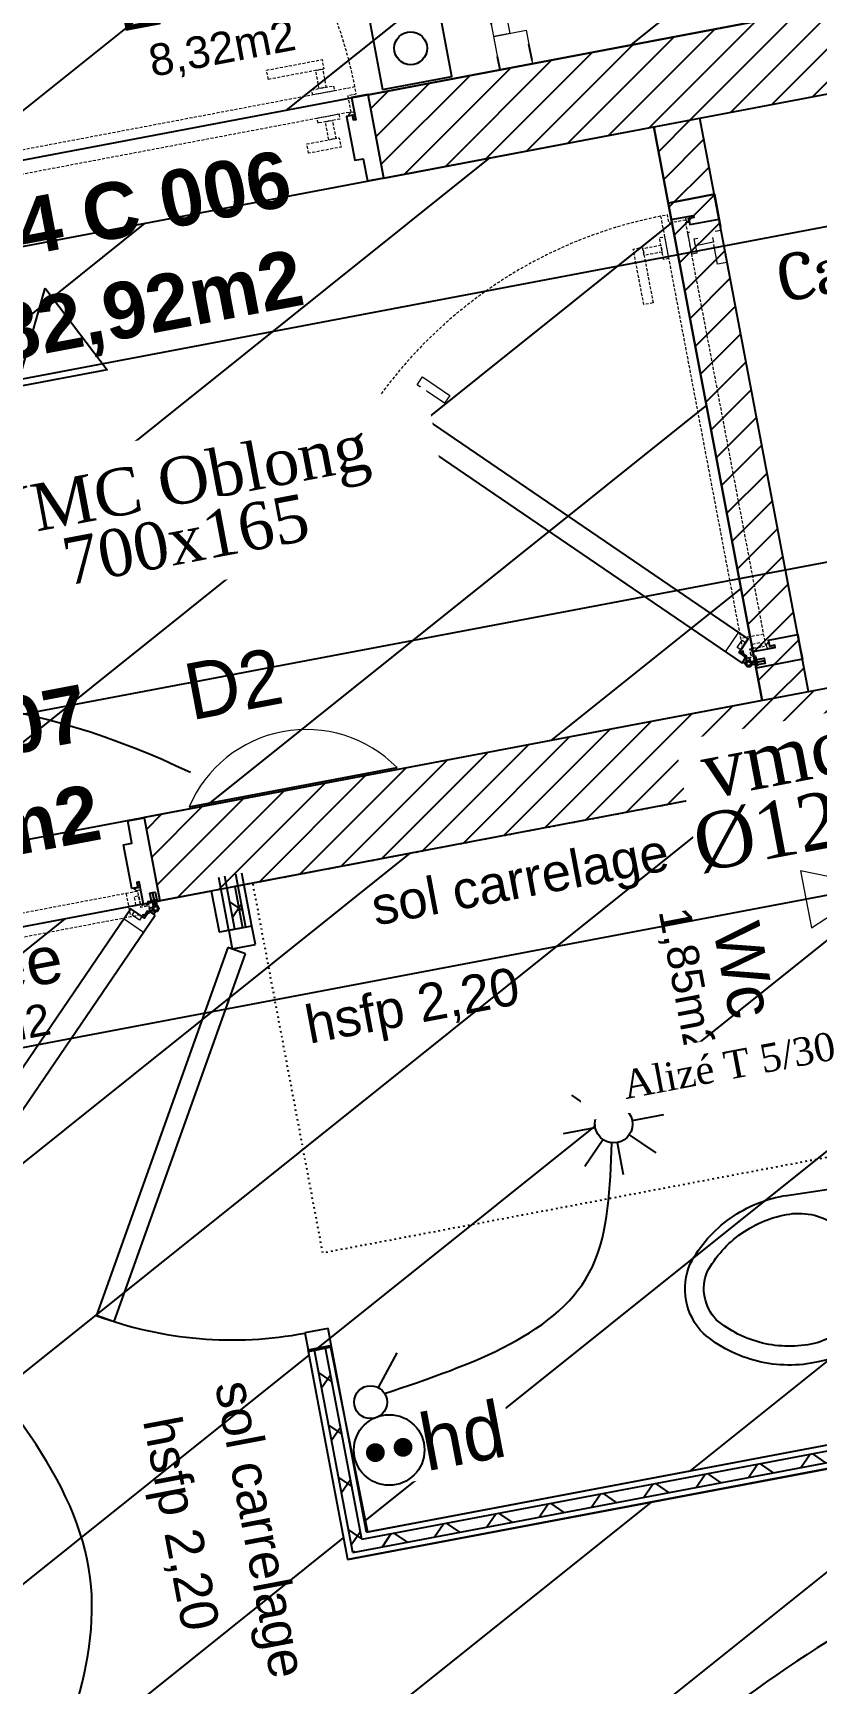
# Model space of a CAD drawing. Header units: centimetres. Extents: x 197412 to 267601, y -375791 to -305433.
# Drawn here: x 243108 to 244774, y -338856 to -335349 of the extents above; entities that cross this region are included whole.
import ezdxf

# ---------------------------------------------------------------- set-up
doc = ezdxf.new("R2010")
doc.units = ezdxf.units.CM
doc.linetypes.add('Style de ligne -16', pattern=[0.192476, 0.123031, -0.069444])
doc.linetypes.add('Style de ligne -5', pattern=[0.20828, 0.069425, -0.138855])
for name, color, linetype in [('3-BAT C-Niveau 0', 250, 'Continuous'), ('prlm-MOD', 64, 'Continuous'), ('prlm-VMC', 62, 'Continuous')]:
    doc.layers.add(name, color=color, linetype=linetype)
doc.layers.add('FAUX PLAFOND', color=9, linetype='Continuous', lineweight=25)
doc.layers.add('prlm-ELEC-CFO', color=1, linetype='Continuous', lineweight=25)
doc.styles.add('Geneva (bold)', font='arialbd.ttf')
doc.styles.add('Helvetica', font='arial.ttf')
doc.styles.add('prlm-elec-cfo', font='comic.ttf', dxfattribs={"height": 12})
doc.styles.add('prlm-mod', font='cambriaz.ttf', dxfattribs={"height": 18})
doc.styles.add('prlm-vmc', font='pala.ttf', dxfattribs={"height": 14})
pattern_1 = [(45, (82627.55, 127994.637), (-31.2347524, 39.0434405), [])]
pattern_2 = [(218.65981, (82441.66, 127994.64), (-199.24783, 287.75041), [])]

# ---------------------------------------------------------------- blocks, each defined once
blk = doc.blocks.new('xi.lumd2')
at = {"layer": 'prlm-ELEC-CFO', "color": 0}
blk.add_line((0, 22.49), (0, -22.49), dxfattribs=at)
at = {"layer": 'prlm-ELEC-CFO', "color": 0, "linetype": 'ByBlock', "lineweight": 13}
blk.add_arc((-15.08, 0), 27.08, 303.8441, 56.1559, dxfattribs=at)
blk = doc.blocks.new('xi.PCHD')
at = {"color": 0, "lineweight": 5}
blk.add_wipeout([(-7.5, -7.5), (7.5, -7.5), (7.5, 7.5), (-7.5, 7.5)], dxfattribs=at).dxf.layer = 'prlm-ELEC-CFO'
at = {"layer": 'prlm-ELEC-CFO', "color": 0, "linetype": 'ByBlock', "lineweight": 5, "const_width": 2}
for points in [[(-4, 0, 1), (-2, 0, 1)], [(2, 0, 1), (4, 0, 1)]]:
    blk.add_lwpolyline(points, format="xyb", close=True, dxfattribs=at)
at = {"layer": 'prlm-ELEC-CFO', "color": 0, "linetype": 'ByBlock', "lineweight": -2}
blk.add_circle((0, 0), 7.5, dxfattribs=at)
blk = doc.blocks.new('xi.SA')
at = {"layer": 'prlm-ELEC-CFO', "color": 0}
blk.add_lwpolyline([(0.2, -1.28), (5.5, 5.28)], dxfattribs=at)
blk.add_circle((-2, -4), 3.5, dxfattribs=at)
blk = doc.blocks.new('xi.SPOT')
at = {"color": 0, "lineweight": 5}
blk.add_wipeout([(-4, 0), (-2.83, -2.83), (0, -4), (2.83, -2.83), (4, 0), (2.83, 2.83), (0, 4), (-2.83, 2.83)], dxfattribs=at).dxf.layer = 'prlm-ELEC-CFO'
at = {"layer": 'prlm-ELEC-CFO', "color": 0, "linetype": 'ByBlock', "lineweight": -2, "flags": 128}
for points in [[(0, 10.88), (0, 4)], [(-7.69, 7.69), (-2.83, 2.83)], [(7.69, 7.69), (2.83, 2.83)], [(-10.88, 0), (-4, 0)], [(4, 0), (10.88, 0)], [(-2.83, -2.83), (-7.69, -7.69)], [(2.83, -2.83), (7.69, -7.69)], [(0, -4), (0, -10.88)]]:
    blk.add_lwpolyline(points, dxfattribs=at)
at = {"layer": 'prlm-ELEC-CFO', "color": 0, "linetype": 'ByBlock', "lineweight": -2}
blk.add_circle((0, 0), 4, dxfattribs=at)
blk = doc.blocks.new('xi.BP')
at = {"layer": 'prlm-ELEC-CFO', "color": 0, "flags": 128}
blk.add_lwpolyline([(-7.5, -7.5), (7.5, -7.5), (7.5, 7.5), (-7.5, 7.5)], close=True, dxfattribs=at)
at = {"layer": 'prlm-ELEC-CFO', "color": 0}
blk.add_circle((0, 0), 3.5, dxfattribs=at)
blk = doc.blocks.new('xi.be')
at = {"layer": 'prlm-VMC', "color": 0, "linetype": 'ByBlock', "lineweight": 5, "flags": 128}
blk.add_lwpolyline([(-6.17, -15), (6.17, -15), (0, 0)], close=True, dxfattribs=at)
at = {"layer": 'prlm-VMC', "color": 0, "linetype": 'ByBlock', "lineweight": 5}
blk.add_solid([(0, -1), (5.17, -14), (-5.17, -14), (0, -1)], dxfattribs=at)
blk = doc.blocks.new('xi.vmcd125')
at = {"layer": 'prlm-VMC', "color": 0, "linetype": 'ByBlock', "lineweight": -2, "insert": (0, 0), "char_height": 12, "width": 37.8475, "attachment_point": 2, "line_spacing_factor": 0.75, "style": 'prlm-vmc', "bg_fill": 3, "box_fill_scale": 1.1, "bg_fill_color": 256, "bg_fill_transparency": 0}
blk.add_mtext('vmc\\P%%C125', dxfattribs=at)
blk = doc.blocks.new('Groupe-176-1')
at = {"linetype": 'Style de ligne -5', "ltscale": 50.8, "flags": 128}
blk.add_lwpolyline([(16146.37, -46201.54), (16172.77, -46340.92), (16165.89, -46342.22), (16139.5, -46202.84)], close=True, dxfattribs=at)
at = {"linetype": 'Continuous', "lineweight": 18, "flags": 128}
for points in [[(16146.37, -46201.54), (16147.72, -46208.65), (16140.84, -46209.95), (16139.5, -46202.84)], [(16147.72, -46208.65), (16158.23, -46264.12), (16154.79, -46264.77), (16144.28, -46209.3)], [(16147.72, -46208.65), (16149.07, -46215.75), (16145.63, -46216.4), (16144.28, -46209.3)], [(16158.23, -46264.12), (16159.57, -46271.23), (16156.13, -46271.88), (16154.79, -46264.77)], [(16156.13, -46271.88), (16157.48, -46278.99), (16154.04, -46279.64), (16152.69, -46272.53)], [(16157.48, -46278.99), (16166.64, -46327.36), (16163.2, -46328.01), (16154.04, -46279.64)], [(16166.64, -46327.36), (16167.99, -46334.47), (16164.55, -46335.12), (16163.2, -46328.01)], [(16171.45, -46333.81), (16172.8, -46340.92), (16165.92, -46342.22), (16164.57, -46335.11)]]:
    blk.add_lwpolyline(points, close=True, dxfattribs=at)
blk = doc.blocks.new('Groupe-306-1')
at = {"linetype": 'Style de ligne -16', "lineweight": 18, "ltscale": 50.8, "flags": 128}
for points in [[(16207.71, -46381.14), (16206.64, -46381.35), (16205.77, -46376.73), (16206.83, -46376.53)], [(16214.11, -46383.14), (16212.14, -46383.51), (16210.84, -46376.63), (16212.8, -46376.26)], [(16211.26, -46378.84), (16207.41, -46379.57), (16207.13, -46378.1), (16210.98, -46377.37)]]:
    blk.add_lwpolyline(points, close=True, dxfattribs=at)

msp = doc.modelspace()

# ---------------------------------------------------------------- hatches: boundary and pattern name
at = {"linetype": 'Continuous'}
h = msp.add_hatch(dxfattribs=at)
h.set_pattern_fill('02_ISOLANT', color=256, scale=10, angle=100.7236, style=0, pattern_type=2)
h.set_pattern_definition([(145.723595, (82441.66, 127994.64), (-45.054865, -66.106423), []), (235.723595, (82441.66, 127994.64), (-66.106423, 45.054865), [])])
h.paths.add_polyline_path([(243536.8, -337253.2), (243560.4, -337248.7), (243539.1, -337136), (243515.5, -337140.5)])
h = msp.add_hatch(dxfattribs=at)
h.set_pattern_fill('02_ISOLANT', color=256, scale=10, angle=100.7236, style=0, pattern_type=2)
h.set_pattern_definition([(145.723595, (82441.66, 127994.64), (-45.054865, -66.106423), []), (235.723595, (82441.66, 127994.64), (-66.106423, 45.054865), [])])
h.paths.add_polyline_path([(243787.5, -338576.8), (243806.6, -338548.8), (243729.7, -338142.8), (243706.2, -338147.3)])
h = msp.add_hatch(dxfattribs=at)
h.set_pattern_fill('02_ISOLANT', color=256, scale=10, angle=10.7191, style=0, pattern_type=2)
h.set_pattern_definition([(55.719065, (82441.66, 127994.64), (-66.102861, 45.060091), []), (145.719065, (82441.66, 127994.64), (45.060091, 66.102861), [])])
h.paths.add_polyline_path([(243806.6, -338548.8), (243787.5, -338576.8), (245553.9, -338242.4), (245516.4, -338225.1)])
at = {"layer": '3-BAT C-Niveau 0'}
h = msp.add_hatch(dxfattribs=at)
h.set_pattern_fill('MURS MACONNERIE-2', color=256, scale=10, style=0, pattern_type=2)
h.set_pattern_definition(pattern_1)
h.paths.add_polyline_path([(243820.3, -335480.3), (243853.8, -335657.2), (246336.2, -335187), (246479.6, -334976.7)])
h = msp.add_hatch(dxfattribs=at)
h.set_pattern_fill('MURS MACONNERIE-2', color=256, scale=10, style=0, pattern_type=2)
h.set_pattern_definition(pattern_1)
h.paths.add_polyline_path([(244658, -336766.9), (244756.3, -336748.3), (244525.5, -335530), (244427.3, -335548.6)])
h = msp.add_hatch(dxfattribs=at)
h.set_pattern_fill('BA 13', color=9, scale=10, style=0, pattern_type=2)
h.set_pattern_definition(pattern_2)
h.paths.add_polyline_path([(240002.8, -338439.4), (240301.4, -340016), (242147.4, -339667.6), (242147.8, -339667.7), (242531.6, -339593.6), (242672.5, -340331.5), (243703.5, -340136.6), (243639.7, -339799.6), (243688.8, -339790.3), (243813.5, -340448.6), (245084, -340208), (244959.3, -339549.6), (246810.9, -339198.9), (246772.2, -338984.9), (246821.3, -338975.6), (246855.4, -339155.5), (249206.8, -338710.2), (248732.7, -336179.5), (245689.6, -336754.9), (245950, -338129.8), (246637.3, -337999.6), (246646.6, -338048.8), (243776.9, -338592.1), (243692.5, -338146.3), (243739.7, -338137.4), (243818.6, -338533.2), (245114.6, -338287.9), (244850.4, -336913.7), (243536.8, -337162.5), (243553.4, -337250), (243504.3, -337259.3), (243487.7, -337171.8), (242126.6, -337429.6), (242249.7, -338079.7), (242200.6, -338089), (242077.5, -337438.8), (241388.6, -337569.3), (241521.1, -338257.8), (240020.2, -338542)])
h = msp.add_hatch(dxfattribs=at)
h.set_pattern_fill('MURS MACONNERIE-2', color=256, scale=10, style=0, pattern_type=2)
h.set_pattern_definition(pattern_1)
h.paths.add_polyline_path([(246605.1, -336581.4), (246571.6, -336404.5), (243344.3, -337015.8), (243377.8, -337192.6)])
at = {"layer": 'FAUX PLAFOND'}
h = msp.add_hatch(dxfattribs=at)
h.set_pattern_fill('BA 13', color=256, scale=10, style=0, pattern_type=2)
h.set_pattern_definition(pattern_2)
h.paths.add_polyline_path([(246236.5, -332342.1), (246284.6, -332333), (245796.2, -329754.2), (246385.7, -329642.5), (246628.5, -330924.4), (246453.7, -330957.5), (246860, -333103.2), (246445.3, -333181.7), (246437.8, -333142.4), (246392.1, -333151.1), (246399.9, -333191.5), (245353.7, -333389.6), (245362.7, -333437.6), (246159.3, -333287.9), (246400.4, -334571.7), (244731.5, -334887.7), (244488.5, -333604.3), (244547.4, -333593.2), (244538.1, -333544.1), (243774.9, -333688.6), (243780.4, -333737.3), (244439.2, -333612.5), (244759.2, -335302.5), (241229.5, -335970.9), (241062, -335086.5), (242601.7, -334794.9), (242210.8, -332727.6), (246166.5, -331978.5)])
h = msp.add_hatch(dxfattribs=at)
h.set_pattern_fill('BA 13', color=6, scale=10, style=0, pattern_type=2)
h.set_pattern_definition(pattern_2)
h.paths.add_polyline_path([(231437.6, -339270.7), (231393.3, -339279.1), (231393.3, -339279.2), (229700.5, -339599.8), (224818.6, -340524.4), (224818.6, -340524.3), (222646.5, -340935.7), (222646.5, -340935.7), (218945.4, -341636.6), (220323.7, -348914.6), (219107.7, -349144.9), (217729.4, -341866.9), (214344.2, -342508), (214325.6, -342409.7), (212095.3, -342832.1), (211556.4, -339986.5), (213785.8, -339559.1), (213767.1, -339460.8), (215316, -339167.5), (217152.3, -338819.7), (216443.4, -335076.3), (217624.3, -334852.7), (218340.7, -338635.3), (222076.9, -337927.7), (222128.4, -338199.9), (220944.3, -338424.1), (221396.5, -340811.7), (224752.6, -340175.9), (224395.1, -338287.7), (225513.6, -338075.9), (225706.2, -339093.9), (231208.4, -338051.9), (231208.4, -338052), (244427.3, -335548.6), (244658, -336766.9)])
h.paths.add_polyline_path([(217555.2, -339065.9), (218007.3, -341453.4), (220217.4, -341034.9), (219765.3, -338647.4)])
h.paths.add_polyline_path([(214589.7, -342100.7), (216484.4, -341741.8), (216032.3, -339354.3), (214137.6, -339713.1)])

# ---------------------------------------------------------------- linework, layer by layer
at = {"linetype": 'Continuous'}
for p, q in [((244457.9, -335710.5), (244556.2, -335691.8)), ((244556.2, -335691.8), (244569.3, -335761.2)), ((244646.4, -336685.7), (244637.7, -336687.3)), ((243524.1, -337255.6), (243502.7, -337142.9)), ((243536.8, -337253.2), (243515.5, -337140.5)), ((243536.8, -337253.2), (243515.5, -337140.5)), ((243560.4, -337248.7), (243539.1, -337136)), ((243560.4, -337248.7), (243539.1, -337136)), ((243365.4, -337191.7), (243367, -337200.4)), ((243573.2, -337246.3), (243524, -337255.6)), ((243524, -337255.6), (243531.5, -337294.9)), ((243580.6, -337285.6), (243573.2, -337246.3)), ((243522.1, -337291.5), (243242.7, -338073.1)), ((243280.4, -338086.6), (243559.7, -337305)), ((243559.7, -337305), (243522.1, -337291.5)), ((243531.5, -337294.9), (243580.6, -337285.6)), ((243242.7, -338073.1), (243280.4, -338086.6)), ((243735.1, -338101.1), (243685.9, -338110.4)), ((243685.9, -338110.4), (243693.4, -338149.7)), ((243742.5, -338140.4), (243735.1, -338101.1)), ((243693.4, -338149.7), (243742.5, -338140.4)), ((243787.5, -338576.8), (243706.2, -338147.3)), ((243787.5, -338576.8), (243706.2, -338147.3)), ((243806.6, -338548.8), (243729.7, -338142.8)), ((243806.6, -338548.8), (243729.7, -338142.8)), ((243777.1, -338592), (243693.4, -338149.7)), ((243817, -338533.6), (245496.1, -338215.7)), ((243787.5, -338576.8), (245553.9, -338242.4)), ((243787.5, -338576.8), (245553.9, -338242.4)), ((243806.6, -338548.8), (245516.4, -338225.1)), ((243806.6, -338548.8), (245516.4, -338225.1))]:
    msp.add_line(p, q, dxfattribs=at)
at = {"linetype": 'Continuous', "lineweight": 18}
for p, q in [((244607.3, -336622.1), (244579.2, -336663.4)), ((243301.8, -337230.8), (243343.1, -337258.9))]:
    msp.add_line(p, q, dxfattribs=at)
at = {"linetype": 'Style de ligne -16', "lineweight": 18, "ltscale": 50.8}
for p, q in [((244661, -336626.2), (244611.8, -336635.5)), ((243305.9, -337177.1), (243315.2, -337226.3))]:
    msp.add_line(p, q, dxfattribs=at)
at = {"linetype": 'Continuous', "lineweight": 25}
for p, q in [((243524.1, -337255.6), (243502.7, -337142.9)), ((243573.2, -337246.3), (243551.8, -337133.6)), ((243573.2, -337246.3), (243524.1, -337255.6)), ((243742.5, -338140.4), (243693.4, -338149.7)), ((243817, -338533.6), (243742.5, -338140.4)), ((243777.1, -338592), (243693.4, -338149.7)), ((243817, -338533.6), (245496.1, -338215.7)), ((243777.1, -338592), (245574.2, -338251.8))]:
    msp.add_line(p, q, dxfattribs=at)
at = {"linetype": 'Style de ligne -16', "lineweight": 18, "ltscale": 50.8, "flags": 128}
for points in [[(243608.2, -335447.8), (243604.5, -335428.1), (243722.4, -335405.8), (243726.1, -335425.5)], [(243716.2, -335467.2), (243708.9, -335428.7), (243723.7, -335425.9), (243730.9, -335464.4)], [(242852.6, -335641.8), (242855.4, -335656.5), (242872.9, -335653.2), (242879.4, -335687.6), (243784, -335516.3), (243777.5, -335481.9), (243795, -335478.6), (243792.2, -335463.8)], [(243702.5, -335480.8), (243700.5, -335470.1), (243746.7, -335461.4), (243748.7, -335472.1)], [(243713.8, -335540.6), (243711.8, -335529.9), (243758, -335521.2), (243760, -335531.9)], [(243736.8, -335576.1), (243729.6, -335537.7), (243744.3, -335534.9), (243751.6, -335573.3)], [(243693.9, -335604.6), (243690.2, -335584.9), (243758.9, -335571.9), (243762.7, -335591.6)], [(244619.9, -336678), (244634.6, -336675.2), (244631.3, -336657.7), (244665.7, -336651.2), (244494.4, -335746.6), (244460, -335753.1), (244456.7, -335735.6), (244441.9, -335738.4)], [(244445.3, -335814.4), (244406.8, -335821.7), (244404, -335807), (244442.5, -335799.7)], [(244458.9, -335828.1), (244448.3, -335830.1), (244439.5, -335784), (244450.2, -335781.9)], [(244425.9, -335922.4), (244406.2, -335926.1), (244383.9, -335808.2), (244403.6, -335804.5)], [(244638, -336656.4), (244636.3, -336647.2), (244654.6, -336643.7), (244656.3, -336653)], [(243357.7, -337218.2), (243354.9, -337203.5), (243337.4, -337206.8), (243330.9, -337172.4), (242426.3, -337343.7), (242432.8, -337378.1), (242415.3, -337381.4), (242418.1, -337396.2)], [(243336.1, -337200.1), (243326.9, -337201.8), (243323.4, -337183.5), (243332.7, -337181.8)]]:
    msp.add_lwpolyline(points, close=True, dxfattribs=at)
at = {"linetype": 'Continuous', "flags": 128}
for points in [[(243820.2, -335479.8), (243785.2, -335486.5), (243794.1, -335533.7), (243789.2, -335534.6), (243787.2, -335523.7), (243774.4, -335526.2), (243792, -335619.5), (243809.7, -335616.2), (243818.7, -335663.3), (243853.7, -335656.7)], [(244457.9, -335710.5), (244464.6, -335745.5), (244511.8, -335736.5), (244512.7, -335741.4), (244501.8, -335743.5), (244504.3, -335756.3), (244566.2, -335744.5), (244562.8, -335726.9), (244562.8, -335726.9), (244556.2, -335691.8)], [(244614.9, -336687.8), (244623.3, -336675.4), (244608.6, -336665.4), (244628.3, -336636.4), (243867.5, -336117.9), (243847.8, -336146.8), (243833.1, -336136.8), (243824.7, -336149.2)], [(244743.2, -336679.6), (244645, -336698.2), (244638.4, -336663.2), (244685.6, -336654.2), (244684.7, -336649.3), (244673.8, -336651.4), (244671.4, -336638.6), (244733.3, -336626.9), (244736.6, -336644.5), (244736.6, -336644.5)], [(244644.1, -336693.4), (244640.3, -336673.5), (244643.9, -336672.8), (244647.7, -336692.7)], [(244646.4, -336685.7), (244645.3, -336680.1), (244661.9, -336676.9), (244663, -336682.5)], [(244647.4, -336691.3), (244646.4, -336685.7), (244663, -336682.5), (244664, -336688.2)], [(243344.4, -337016.2), (243377.9, -337193.1), (243342.8, -337199.7), (243333.9, -337152.5), (243329, -337153.4), (243331.1, -337164.3), (243318.3, -337166.7), (243300.6, -337073.4), (243318.3, -337070), (243309.4, -337022.9)], [(243373.1, -337194), (243353.2, -337197.8), (243352.5, -337194.2), (243372.4, -337190.4)], [(243365.4, -337191.7), (243359.8, -337192.8), (243356.6, -337176.2), (243362.2, -337175.1)], [(243371, -337190.7), (243365.4, -337191.7), (243362.2, -337175.1), (243367.8, -337174.1)], [(243367.5, -337223.2), (243355.1, -337214.8), (243345, -337229.5), (243316.1, -337209.8), (242797.6, -337970.6), (242826.5, -337990.3), (242816.5, -338005), (242828.9, -338013.4)]]:
    msp.add_lwpolyline(points, close=True, dxfattribs=at)
at = {"linetype": 'Continuous', "lineweight": 18, "flags": 128}
for points in [[(243793.2, -335532.9), (243790.4, -335518.1), (243788.7, -335517), (243782.1, -335518.3), (243778.7, -335523.2), (243778.9, -335524.4), (243788, -335522.6), (243790, -335533.5)], [(244511, -335737.5), (244496.2, -335740.2), (244495.1, -335741.9), (244496.4, -335748.6), (244501.3, -335751.9), (244502.5, -335751.7), (244500.8, -335742.6), (244511.6, -335740.6)], [(243993.7, -336119.2), (243982.5, -336135.7), (243924.6, -336096.3), (243935.9, -336079.8)], [(243943.2, -336109), (243921.2, -336141.3), (243908.8, -336132.9), (243930.8, -336100.5)], [(243934.4, -336150.3), (243928.3, -336159.3), (243889.4, -336132.8), (243895.5, -336123.9)], [(243855.1, -336183.1), (243861.3, -336174.2), (243900.1, -336200.6), (243894, -336209.6)], [(243846.3, -336224.5), (243868.4, -336192.2), (243880.8, -336200.6), (243858.7, -336232.9)], [(243833, -336239.6), (243844.3, -336223.1), (243943.4, -336290.7), (243932.1, -336307.2)], [(244612.5, -336659.7), (244604.7, -336654.4), (244615.2, -336639), (244622.9, -336644.3)], [(244684.5, -336653.6), (244669.7, -336656.4), (244668.1, -336655.3), (244666.8, -336648.6), (244670.2, -336643.7), (244671.4, -336643.5), (244673.1, -336652.5), (244683.9, -336650.5)], [(243333.3, -337153.6), (243336.1, -337168.4), (243335, -337170), (243328.3, -337171.3), (243323.4, -337167.9), (243323.2, -337166.7), (243332.2, -337165), (243330.2, -337154.2)], [(243339.4, -337225.6), (243334.1, -337233.4), (243318.7, -337222.9), (243324, -337215.2)]]:
    msp.add_lwpolyline(points, close=True, dxfattribs=at)
for points in [[(244614.1, -336662.3), (244617.8, -336667.1), (244625, -336671.9), (244623.4, -336674.2), (244616.7, -336669.7), (244613.1, -336663.1), (244614.1, -336662.3)], [(243342, -337224), (243346.8, -337220.2), (243351.6, -337213.1), (243353.9, -337214.7), (243349.4, -337221.4), (243342.8, -337225), (243342, -337224)]]:
    msp.add_lwpolyline(points, dxfattribs=at)
at = {"linetype": 'Continuous', "flags": 128}
for points in [[(244630.5, -336676), (244631.7, -336682.5, 0.143165), (244627.9, -336682.2, 0.143165), (244624.5, -336683.9), (244623.2, -336677.4)], [(244620.9, -336678.8), (244626.5, -336682.6, 0.143165), (244623.5, -336685.1, 0.143165), (244622.3, -336688.7), (244616.8, -336685)], [(244643.4, -336690), (244635.6, -336691.5, 0.143165), (244635.9, -336687.7, 0.143165), (244634.2, -336684.2), (244642.1, -336682.7)], [(243369.7, -337194.6), (243371.2, -337202.5, 0.143165), (243367.4, -337202.1, 0.143165), (243363.9, -337203.9), (243362.4, -337196)], [(243355.7, -337207.6), (243362.2, -337206.3, 0.143165), (243361.9, -337210.2, 0.143165), (243363.6, -337213.6), (243357.1, -337214.9)], [(243358.5, -337217.1), (243362.3, -337211.6, 0.143165), (243364.8, -337214.6, 0.143165), (243368.4, -337215.8), (243364.7, -337221.3)], [(245015.3, -337772.3), (245077.9, -338103.6), (244777, -338172, -0.116334), (244647.7, -338170.7, -0.116144), (244532.7, -338111.8, -0.147727), (244496.3, -338041.9, -0.147725), (244504.7, -337963.6), (244504.7, -337963.5, -0.11673), (244590.3, -337866.8, -0.115952), (244710.2, -337818.3)], [(244869.3, -337971.4), (244869.3, -337971.5, -0.197992), (244852.1, -338073.1, -0.198081), (244768.1, -338132.9, -0.114919), (244658.2, -338132), (244658.2, -338132, -0.115526), (244560.1, -338082.5, -0.142778), (244535.6, -338034.4, -0.142778), (244540.8, -337980.7, -0.114832), (244614, -337899), (244614.2, -337898.9, -0.115368), (244716.2, -337858, -0.198081), (244816.2, -337883.1, -0.198023), (244869.3, -337971.4)]]:
    msp.add_lwpolyline(points, format="xyb", close=True, dxfattribs=at)
at = {"linetype": 'Style de ligne -16', "lineweight": 18, "ltscale": 50.8, "flags": 128}
for points in [[(244637.3, -336659.4), (244636.6, -336665.5), (244638.2, -336673.9), (244635.5, -336674.4), (244634, -336666.5), (244636.1, -336659.2), (244637.3, -336659.4)], [(243339.1, -337200.8), (243345.1, -337201.5), (243353.6, -337199.9), (243354.1, -337202.6), (243346.2, -337204.1), (243338.9, -337202), (243339.1, -337200.8)]]:
    msp.add_lwpolyline(points, dxfattribs=at)
at = {"linetype": 'Style de ligne -5', "ltscale": 50.8, "flags": 128}
msp.add_lwpolyline([(243724, -337940.7), (243575.2, -337154.7), (244852.5, -336912.8), (245001.3, -337698.8)], close=True, dxfattribs=at)
at = {"linetype": 'Continuous'}
for centre, radius in [((244629.2, -336688.9), 6.89), ((244629.2, -336688.9), 4.29), ((243368.6, -337208.9), 6.89), ((243368.6, -337208.9), 4.29)]:
    msp.add_circle(centre, radius, dxfattribs=at)
at = {"linetype": 'Style de ligne -16', "lineweight": 18, "ltscale": 50.8}
for centre, start, end in [((242841.7, -335651.1), 11.1435, 55.2564), ((244629.2, -336688.9), 101.1435, 145.2564)]:
    msp.add_arc(centre, 968.8, start, end, dxfattribs=at)
at = {"linetype": 'Continuous'}
msp.add_arc((243531.5, -337294.9), 830.5, 249.6405, 280.7236, dxfattribs=at)
at = {"layer": '3-BAT C-Niveau 0'}
for p, q in [((243820.3, -335480.3), (246479.6, -334976.7)), ((243820.3, -335480.3), (246479.6, -334976.7)), ((243853.8, -335657.2), (246336.2, -335187)), ((243853.8, -335657.2), (246336.2, -335187)), ((243853.8, -335657.2), (243820.3, -335480.3)), ((244658, -336766.9), (244427.3, -335548.6)), ((244658, -336766.9), (244427.3, -335548.6)), ((244756.3, -336748.3), (244525.5, -335530)), ((244756.3, -336748.3), (244525.5, -335530)), ((246571.6, -336404.5), (243344.3, -337015.8)), ((246571.6, -336404.5), (243344.3, -337015.8)), ((246605.1, -336581.4), (243377.8, -337192.6)), ((246605.1, -336581.4), (243377.8, -337192.6)), ((243344.3, -337015.8), (243377.8, -337192.6))]:
    msp.add_line(p, q, dxfattribs=at)
at = {"layer": '3-BAT C-Niveau 0', "ltscale": 50.8, "flags": 128}
for points in [[(246453.7, -330957.5), (246860, -333103.2), (246445.3, -333181.7), (246437.8, -333142.4), (246392.1, -333151.1), (246399.9, -333191.5), (245353.7, -333389.6), (245362.7, -333437.6), (246159.3, -333287.9), (246400.4, -334571.7), (244731.5, -334887.7), (244488.5, -333604.3), (244547.4, -333593.2), (244538.1, -333544.1), (243774.9, -333688.6), (243780.4, -333737.3), (244439.2, -333612.5), (244759.2, -335302.5), (241229.5, -335970.9), (241062, -335086.5), (242601.7, -334794.9), (242210.8, -332727.6), (246166.5, -331978.5)], [(248732.7, -336179.5), (245689.6, -336754.9), (245950, -338129.8), (246637.3, -337999.6), (246646.6, -338048.8), (243776.9, -338592.1), (243692.5, -338146.3), (243739.7, -338137.4), (243818.6, -338533.2), (245114.6, -338287.9), (244850.4, -336913.7), (243536.8, -337162.5), (243553.4, -337250), (243504.3, -337259.3), (243487.7, -337171.8), (242126.6, -337429.6)]]:
    msp.add_lwpolyline(points, dxfattribs=at)
at = {"layer": '3-BAT C-Niveau 0', "flags": 128}
msp.add_lwpolyline([(243133.9, -335891.3), (243265.9, -336064.9), (243074.3, -336101)], close=True, dxfattribs=at)
at = {"layer": 'prlm-ELEC-CFO'}
for points in [[(243066.1, -339236.5), (243229.8, -338631.1), (242868.1, -338042.5)], [(245781.1, -338711.3), (245199.6, -338610.6), (244496.7, -338977.1)]]:
    msp.add_spline(points, degree=3, dxfattribs=at)

# ---------------------------------------------------------------- block references
at = {"xscale": 10, "yscale": 10, "zscale": 10}
for name in ['Groupe-176-1', 'Groupe-306-1']:
    msp.add_blockref(name, (82441.7, 127994.6), dxfattribs=at)
at = {"layer": 'prlm-ELEC-CFO', "xscale": 10, "yscale": 10, "zscale": 10, "rotation": 10.72360141139323}
msp.add_blockref('xi.BP', (243910.7, -335381.7), dxfattribs=at)
at = {"layer": 'prlm-VMC', "xscale": 10, "yscale": 10, "zscale": 10, "rotation": 280.749887395448}
msp.add_blockref('xi.be', (244898.4, -337161.3), dxfattribs=at)

# ---------------------------------------------------------------- texts
at = {"style": 'Helvetica'}
for s, p in [('sol carrelage', (243836.1, -337245.5)), ('hsfp 2,20', (243695.5, -337496.4))]:
    msp.add_text(s, height=80, rotation=10.7236, dxfattribs=at).set_placement(p)
at = {"attachment_point": 2, "line_spacing_factor": 0.834288, "style": 'Helvetica'}
for s, insert, char_height, rotation in [('Entrée\\P{\\H0.6752x;8,32m2}\\P', (243477.5, -335210.3), 100, 10.7236), ('Wc\\P{\\H0.6752x;1,85m2}\\P', (244669.7, -337330.7), 100, 280.7236), ('Entrée\\P{\\H0.6752x;8,23m2}\\P', (242957.2, -337301.7), 100, 10.7236), ('sol carrelage', (243632.8, -338519.8), 80, 280.7236), ('hsfp 2,20', (243463, -338507.8), 80, 280.7236)]:
    msp.add_mtext(s, dxfattribs=dict(at, insert=insert, char_height=char_height, rotation=rotation))
at = {"layer": '3-BAT C-Niveau 0', "char_height": 120, "attachment_point": 5, "rotation": 10.7236, "line_spacing_factor": 1.060906, "style": 'Geneva (bold)'}
for s, insert in [('T4 C 006\\P82,92m2\\P', (243336.4, -335836.7)), ('T4 C 007\\P80,10m2\\P', (242905.6, -336972.3))]:
    msp.add_mtext(s, dxfattribs=dict(at, insert=insert))
at = {"layer": 'prlm-MOD', "insert": (244682.9, -335823.7), "char_height": 100, "width": 1854.737, "attachment_point": 1, "rotation": 10.7236, "style": 'prlm-mod'}
msp.add_mtext('Caisson CF2H', dxfattribs=at)

# ---------------------------------------------------------------- next in the draw order: texts
at = {"layer": 'prlm-ELEC-CFO', "char_height": 120, "rotation": 10.7236, "line_spacing_factor": 0.8, "style": 'prlm-elec-cfo', "bg_fill": 3, "bg_fill_color": 256, "bg_fill_transparency": 0}
for s, insert, attachment_point, box_fill_scale in [('D2', (243522.8, -336672.5), 2, 0.95), ('hd', (244020.7, -338329.8), 5, 1.1)]:
    msp.add_mtext(s, dxfattribs=dict(at, insert=insert, attachment_point=attachment_point, box_fill_scale=box_fill_scale))

# ---------------------------------------------------------------- next in the draw order: linework, layer by layer
at = {"layer": 'prlm-ELEC-CFO'}
msp.add_arc((242716.7, -338414), 1660.6, 64.0832, 134.8754, dxfattribs=at)
msp.add_spline([(243855.4, -338239.4), (244297, -337969.9), (244337.9, -337706.7)], degree=3, dxfattribs=at)

# ---------------------------------------------------------------- next in the draw order: block references
at = {"layer": 'prlm-ELEC-CFO', "xscale": 10, "yscale": 10, "zscale": 10}
for name, p, rotation in [('xi.lumd2', (243660.7, -336951.4), 100.7236014113411), ('xi.PCHD', (243865.1, -338359.2), 10.72360141139323)]:
    msp.add_blockref(name, p, dxfattribs=dict(at, rotation=rotation))

# ---------------------------------------------------------------- next in the draw order: block references
at = {"layer": 'prlm-ELEC-CFO', "xscale": 10, "yscale": 10, "zscale": 10, "rotation": 10.72360141139323}
for name, p in [('xi.SPOT', (244342.2, -337666.9)), ('xi.SA', (243837.7, -338214.6))]:
    msp.add_blockref(name, p, dxfattribs=at)

# ---------------------------------------------------------------- next in the draw order: linework, layer by layer
at = {"layer": 'prlm-VMC'}
for p, q in [((232394.4, -338108.6), (245945.2, -335542.3)), ((232524.6, -338796.3), (246075.4, -336230.1))]:
    msp.add_line(p, q, dxfattribs=at)
msp.add_lwpolyline([(245070, -337128.8), (241683.4, -337770.3)], dxfattribs=at)

# ---------------------------------------------------------------- next in the draw order: block references
at = {"layer": 'prlm-VMC', "xscale": 10, "yscale": 10, "zscale": 10, "rotation": 10.72360141139323}
msp.add_blockref('xi.vmcd125', (244672.6, -336829.1), dxfattribs=at)

# ---------------------------------------------------------------- next in the draw order: texts
at = {"layer": 'prlm-VMC', "insert": (243400, -336252.7), "char_height": 100, "width": 1022.083, "attachment_point": 2, "rotation": 10.7236, "line_spacing_factor": 0.75, "style": 'prlm-vmc', "bg_fill": 2}
msp.add_mtext('VMC Oblong\\P700x165', dxfattribs=at)
at = {"layer": 'prlm-VMC', "ltscale": 25, "insert": (244587, -337542.4), "char_height": 60, "width": 586.147, "attachment_point": 5, "rotation": 10.7236, "line_spacing_factor": 0.8, "style": 'prlm-vmc', "bg_fill": 2}
msp.add_mtext('Alizé T 5/30', dxfattribs=at)

# ---------------------------------------------------------------- next in the draw order: linework, layer by layer
at = {"layer": '3-BAT C-Niveau 0', "ltscale": 50.8, "flags": 128}
msp.add_lwpolyline([(225706.2, -339093.9), (231208.4, -338051.9), (231208.4, -338052), (244427.3, -335548.6), (244658, -336766.9), (231437.6, -339270.7), (231393.3, -339279.1), (231393.3, -339279.2), (229700.5, -339599.8)], dxfattribs=at)

doc.saveas('drawing.dxf')
